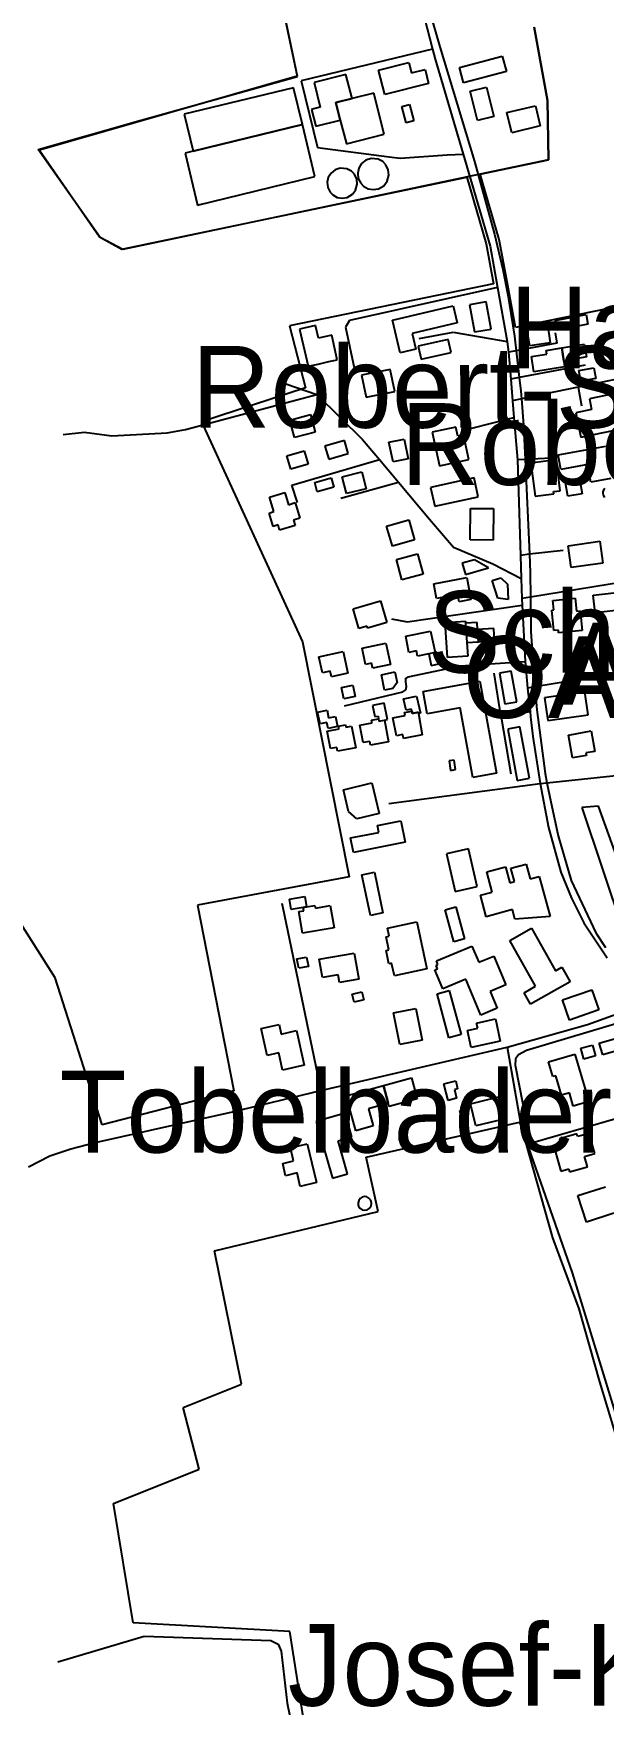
# Model space of a CAD drawing. Extents: x -3657 to 4700, y -7332 to 8131.
# Drawn here: x -3136 to -2833, y -2132 to -1244 of the extents above; entities that cross this region are included whole.
import ezdxf

# ---------------------------------------------------------------- set-up
doc = ezdxf.new("R2010")
doc.units = 0
for name, color, linetype in [('OSM_BUILDING_APARTMENTS', 9, 'CONTINUOUS'), ('OSM_BUILDING_DETACHED', 9, 'CONTINUOUS'), ('OSM_BUILDING_GARAGES', 9, 'CONTINUOUS'), ('OSM_BUILDING_HOUSE', 9, 'CONTINUOUS'), ('OSM_BUILDING_RETAIL', 9, 'CONTINUOUS'), ('OSM_BUILDING_SHED', 9, 'CONTINUOUS'), ('OSM_BUILDING_YES', 9, 'CONTINUOUS'), ('OSM_HIGHWAY_FOOTWAY', 8, 'CONTINUOUS'), ('OSM_HIGHWAY_PATH', 8, 'CONTINUOUS'), ('OSM_HIGHWAY_RESIDENTIAL', 8, 'CONTINUOUS'), ('OSM_HIGHWAY_SECONDARY', 8, 'CONTINUOUS'), ('OSM_HIGHWAY_SERVICE', 8, 'CONTINUOUS'), ('OSM_LABELS', 8, 'CONTINUOUS'), ('OSM_LANDUSE_FARMLAND', 3, 'CONTINUOUS'), ('OSM_LANDUSE_FARMYARD', 3, 'CONTINUOUS'), ('OSM_LANDUSE_RESIDENTIAL', 3, 'CONTINUOUS'), ('OSM_LEISURE_PITCH', 3, 'CONTINUOUS'), ('OSM_LEISURE_SWIMMING_POOL', 3, 'CONTINUOUS')]:
    doc.layers.add(name, color=color, linetype=linetype)

msp = doc.modelspace()

# ---------------------------------------------------------------- linework, layer by layer
at = {"layer": 'OSM_BUILDING_APARTMENTS'}
for p, q in [((-2928.790345, -1593.56296), (-2898.710371, -1588.058811)), ((-2898.710371, -1588.058811), (-2889.775876, -1636.96234)), ((-2926.621189, -1605.3941), (-2928.790345, -1593.56296)), ((-2909.101083, -1602.191686), (-2926.621189, -1605.3941)), ((-2902.328159, -1639.252955), (-2909.101083, -1602.191686)), ((-2889.775876, -1636.96234), (-2902.328159, -1639.252955))]:
    msp.add_line(p, q, dxfattribs=at)
at = {"layer": 'OSM_BUILDING_DETACHED'}
for p, q in [((-2863.442626, -1412.404185), (-2855.145225, -1411.114324)), ((-2855.145225, -1411.114324), (-2854.075816, -1418.052887)), ((-2871.247037, -1415.706674), (-2863.124079, -1414.450172)), ((-2870.003185, -1423.712709), (-2871.247037, -1415.706674)), ((-2863.124079, -1414.450172), (-2863.442626, -1412.404185)), ((-2854.075816, -1418.052887), (-2853.590411, -1421.166345)), ((-2853.590411, -1421.166345), (-2870.003185, -1423.712709)), ((-2860.924585, -1470.937195), (-2871.573168, -1472.282653)), ((-2871.573168, -1472.282653), (-2869.350921, -1489.89593)), ((-2860.15097, -1477.052916), (-2860.924585, -1470.937195)), ((-2857.238537, -1476.685972), (-2860.15097, -1477.052916)), ((-2855.941594, -1486.971503), (-2857.238537, -1476.685972)), ((-2869.350921, -1489.89593), (-2859.324263, -1488.628307)), ((-2859.475953, -1487.416283), (-2855.941594, -1486.971503)), ((-2859.324263, -1488.628307), (-2859.475953, -1487.416283)), ((-2851.572944, -1616.702624), (-2839.528819, -1614.556562)), ((-2839.528819, -1614.556562), (-2837.587197, -1625.386948)), ((-2849.411372, -1628.811751), (-2851.572944, -1616.702624)), ((-2842.062029, -1627.499651), (-2849.411372, -1628.811751)), ((-2837.587197, -1625.386948), (-2842.289563, -1626.232029)), ((-2842.289563, -1626.232029), (-2842.062029, -1627.499651))]:
    msp.add_line(p, q, dxfattribs=at)
at = {"layer": 'OSM_BUILDING_GARAGES'}
for p, q in [((-2882.032141, -1582.788171), (-2888.243815, -1583.91124)), ((-2888.243815, -1583.91124), (-2885.316212, -1600.13458)), ((-2879.104539, -1599.022631), (-2882.032141, -1582.788171)), ((-2885.316212, -1600.13458), (-2879.104539, -1599.022631)), ((-2877.39045, -1612.354902), (-2883.852411, -1613.555807)), ((-2883.852411, -1613.555807), (-2878.778407, -1640.809684)), ((-2872.308861, -1639.608779), (-2877.39045, -1612.354902)), ((-2878.778407, -1640.809684), (-2872.308861, -1639.608779))]:
    msp.add_line(p, q, dxfattribs=at)
at = {"layer": 'OSM_BUILDING_HOUSE'}
for p, q in [((-2966.060388, -1549.585366), (-2951.445131, -1545.348839)), ((-2963.026604, -1560.048809), (-2966.060388, -1549.585366)), ((-2951.445131, -1545.348839), (-2948.092799, -1556.901992)), ((-2958.688292, -1558.792306), (-2963.026604, -1560.048809)), ((-2958.369744, -1559.882016), (-2958.688292, -1558.792306)), ((-2948.092799, -1556.901992), (-2958.369744, -1559.882016)), ((-2938.119233, -1564.163021), (-2924.85401, -1561.449865)), ((-2924.85401, -1561.449865), (-2922.517995, -1572.914062)), ((-2936.359637, -1572.813986), (-2938.119233, -1564.163021)), ((-2932.438471, -1572.013383), (-2936.359637, -1572.813986)), ((-2931.862052, -1574.826615), (-2932.438471, -1572.013383)), ((-2925.764145, -1573.581231), (-2931.862052, -1574.826615)), ((-2922.517995, -1572.914062), (-2925.764145, -1573.581231))]:
    msp.add_line(p, q, dxfattribs=at)
at = {"layer": 'OSM_BUILDING_RETAIL'}
for p, q in [((-2842.89632, -1593.796469), (-2864.345177, -1596.887688)), ((-2864.345177, -1596.887688), (-2862.600751, -1608.985696)), ((-2841.159478, -1605.894477), (-2842.89632, -1593.796469)), ((-2862.600751, -1608.985696), (-2841.159478, -1605.894477))]:
    msp.add_line(p, q, dxfattribs=at)
at = {"layer": 'OSM_BUILDING_SHED'}
for p, q in [((-2904.686927, -1677.203783), (-2916.344244, -1679.827984)), ((-2900.189341, -1697.185512), (-2904.686927, -1677.203783)), ((-2916.344244, -1679.827984), (-2911.846658, -1699.809712)), ((-2911.846658, -1699.809712), (-2900.189341, -1697.185512))]:
    msp.add_line(p, q, dxfattribs=at)
at = {"layer": 'OSM_BUILDING_YES'}
for p, q in [((-2952.522125, -1263.569776), (-2936.450651, -1259.422205)), ((-2936.450651, -1259.422205), (-2935.017188, -1264.981951)), ((-2909.548567, -1262.202078), (-2886.780014, -1256.064118)), ((-2886.780014, -1256.064118), (-2884.588104, -1264.214706)), ((-2969.860203, -1265.871511), (-2986.750799, -1270.019082)), ((-2966.636807, -1278.581091), (-2969.860203, -1265.871511)), ((-2949.184962, -1276.523985), (-2952.522125, -1263.569776)), ((-2935.017188, -1264.981951), (-2927.849872, -1263.136116)), ((-2927.849872, -1263.136116), (-2925.938588, -1270.541698)), ((-2907.356657, -1270.352666), (-2909.548567, -1262.202078)), ((-2884.588104, -1264.214706), (-2907.356657, -1270.352666)), ((-2986.750799, -1270.019082), (-2983.504649, -1283.229039)), ((-2954.97949, -1275.712262), (-2966.636807, -1278.581091)), ((-2949.480756, -1297.506467), (-2954.97949, -1275.712262)), ((-2925.938588, -1270.541698), (-2949.184962, -1276.523985)), ((-2903.776791, -1274.733746), (-2895.221519, -1272.565445)), ((-2899.84804, -1290.278797), (-2903.776791, -1274.733746)), ((-2895.221519, -1272.565445), (-2891.285184, -1288.110496)), ((-2983.504649, -1283.229039), (-2988.123586, -1284.363227)), ((-2988.123586, -1284.363227), (-2985.908924, -1293.358897)), ((-2966.636807, -1278.581091), (-2975.252755, -1280.704914)), ((-2975.252755, -1280.704914), (-2966.636807, -1278.581091)), ((-2975.252755, -1280.704914), (-2972.924326, -1290.156483)), ((-2972.924326, -1290.156483), (-2975.252755, -1280.704914)), ((-2884.261972, -1286.075629), (-2869.130972, -1282.417316)), ((-2881.660502, -1296.839298), (-2884.261972, -1286.075629)), ((-2869.130972, -1282.417316), (-2866.537086, -1293.180985)), ((-2993.061071, -1292.424859), (-3051.120122, -1306.557734)), ((-2986.348822, -1320.001201), (-2993.061071, -1292.424859)), ((-2985.908924, -1293.358897), (-2972.924326, -1290.156483)), ((-2972.924326, -1290.156483), (-2969.594747, -1302.588076)), ((-2891.285184, -1288.110496), (-2899.84804, -1290.278797)), ((-2866.537086, -1293.180985), (-2881.660502, -1296.839298)), ((-2969.594747, -1302.588076), (-2949.480756, -1297.506467)), ((-3051.120122, -1306.557734), (-3055.443265, -1307.614086)), ((-3055.443265, -1307.614086), (-3048.738602, -1335.179309)), ((-2961.540049, -1313.118235), (-2963.064526, -1315.564524)), ((-2959.272295, -1311.327997), (-2961.540049, -1313.118235)), ((-2956.52672, -1310.427318), (-2959.272295, -1311.327997)), ((-2952.817919, -1310.738664), (-2956.52672, -1310.427318)), ((-2950.26954, -1312.095242), (-2952.817919, -1310.738664)), ((-2948.608543, -1313.818763), (-2950.26954, -1312.095242)), ((-3048.738602, -1335.179309), (-2986.348822, -1320.001201)), ((-2979.280104, -1320.557176), (-2979.841354, -1323.114659)), ((-2977.808719, -1318.188724), (-2979.280104, -1320.557176)), ((-2975.61681, -1316.465202), (-2977.808719, -1318.188724)), ((-2972.969833, -1315.597882), (-2975.61681, -1316.465202)), ((-2969.374798, -1315.898108), (-2972.969833, -1315.597882)), ((-2966.917432, -1317.199089), (-2969.374798, -1315.898108)), ((-2965.317111, -1318.855893), (-2966.917432, -1317.199089)), ((-2964.111182, -1321.368899), (-2965.317111, -1318.855893)), ((-2963.830557, -1324.137652), (-2964.111182, -1321.368899)), ((-2963.064526, -1315.564524), (-2963.648529, -1318.222082)), ((-2963.648529, -1318.222082), (-2963.299644, -1321.079792)), ((-2963.299644, -1321.079792), (-2961.987532, -1323.648395)), ((-2949.700705, -1324.971614), (-2947.994201, -1322.491967)), ((-2947.357106, -1316.409605), (-2948.608543, -1313.818763)), ((-2947.994201, -1322.491967), (-2947.076481, -1319.289554)), ((-2947.076481, -1319.289554), (-2947.357106, -1316.409605)), ((-2979.841354, -1323.114659), (-2979.507638, -1325.883413)), ((-2979.507638, -1325.883413), (-2978.241033, -1328.36306)), ((-2978.241033, -1328.36306), (-2976.913752, -1329.741877)), ((-2976.913752, -1329.741877), (-2974.486725, -1331.109574)), ((-2974.486725, -1331.109574), (-2971.94593, -1331.565473)), ((-2971.94593, -1331.565473), (-2969.200355, -1331.120694)), ((-2969.200355, -1331.120694), (-2966.416858, -1329.463889)), ((-2966.416858, -1329.463889), (-2964.717939, -1327.25111)), ((-2964.717939, -1327.25111), (-2963.830557, -1324.137652)), ((-2961.987532, -1323.648395), (-2960.60716, -1325.082809)), ((-2960.60716, -1325.082809), (-2958.104288, -1326.494985)), ((-2958.104288, -1326.494985), (-2955.47248, -1326.962004)), ((-2955.47248, -1326.962004), (-2952.628307, -1326.494985)), ((-2952.628307, -1326.494985), (-2949.700705, -1324.971614)), ((-2945.187951, -1396.403235), (-2912.809885, -1388.697427)), ((-2912.809885, -1388.697427), (-2910.663482, -1397.726455)), ((-2895.34287, -1386.584723), (-2904.193937, -1388.174811)), ((-2904.193937, -1388.174811), (-2901.61522, -1402.607912)), ((-2892.756569, -1401.028944), (-2895.34287, -1386.584723)), ((-2857.739111, -1396.30316), (-2842.175796, -1393.345375)), ((-2842.175796, -1393.345375), (-2841.197401, -1398.504819)), ((-2986.045444, -1399.160869), (-2994.509703, -1401.073422)), ((-2994.509703, -1401.073422), (-2990.042455, -1420.855)), ((-2984.528552, -1405.865923), (-2986.045444, -1399.160869)), ((-2941.069588, -1413.705166), (-2945.187951, -1396.403235)), ((-2910.663482, -1397.726455), (-2934.668303, -1403.430755)), ((-2901.61522, -1402.607912), (-2892.756569, -1401.028944)), ((-2873.651311, -1400.328416), (-2862.75244, -1398.627134)), ((-2872.142003, -1410.024614), (-2873.651311, -1400.328416)), ((-2862.75244, -1398.627134), (-2861.243132, -1408.334451)), ((-2858.398959, -1396.425474), (-2857.739111, -1396.30316)), ((-2857.420564, -1401.584919), (-2858.398959, -1396.425474)), ((-2841.197401, -1398.504819), (-2857.420564, -1401.584919)), ((-2977.43708, -1404.264717), (-2984.528552, -1405.865923)), ((-2974.47914, -1417.352359), (-2977.43708, -1404.264717)), ((-2934.668303, -1403.430755), (-2932.703927, -1411.714777)), ((-2915.532707, -1406.555332), (-2931.422153, -1410.124689)), ((-2931.422153, -1410.124689), (-2929.859754, -1417.096611)), ((-2913.970308, -1413.527254), (-2915.532707, -1406.555332)), ((-2861.243132, -1408.334451), (-2872.142003, -1410.024614)), ((-2855.145225, -1411.114324), (-2843.214867, -1409.146174)), ((-2854.075816, -1418.052887), (-2855.145225, -1411.114324)), ((-2843.214867, -1409.146174), (-2842.008938, -1415.895706)), ((-2990.042455, -1420.855), (-2984.69541, -1419.642975)), ((-2984.69541, -1419.642975), (-2978.976726, -1418.364233)), ((-2978.976726, -1418.364233), (-2974.47914, -1417.352359)), ((-2932.703927, -1411.714777), (-2941.069588, -1413.705166)), ((-2929.859754, -1417.096611), (-2913.970308, -1413.527254)), ((-2842.008938, -1415.895706), (-2854.075816, -1418.052887)), ((-2946.302866, -1422.456207), (-2961.540049, -1425.502948)), ((-2961.540049, -1425.502948), (-2959.196451, -1437.222893)), ((-2943.959268, -1434.176152), (-2946.302866, -1422.456207)), ((-2845.975611, -1423.023301), (-2838.125694, -1421.600006)), ((-2844.951709, -1428.694242), (-2845.975611, -1423.023301)), ((-2837.101792, -1427.282066), (-2844.951709, -1428.694242)), ((-2838.125694, -1421.600006), (-2837.101792, -1427.282066)), ((-2959.196451, -1437.222893), (-2943.959268, -1434.176152)), ((-2827.689475, -1435.499371), (-2840.454124, -1438.15693)), ((-2999.788488, -1449.387618), (-2988.813772, -1446.474311)), ((-2988.813772, -1446.474311), (-2986.333653, -1455.848043)), ((-2839.270948, -1443.827871), (-2847.613855, -1445.562512)), ((-2847.613855, -1445.562512), (-2844.928956, -1458.494482)), ((-2840.454124, -1438.15693), (-2839.270948, -1443.827871)), ((-2997.300785, -1458.750231), (-2999.788488, -1449.387618)), ((-2911.482604, -1453.112648), (-2924.034888, -1455.814685)), ((-2924.034888, -1455.814685), (-2920.181981, -1473.717068)), ((-2910.451117, -1457.89403), (-2911.482604, -1453.112648)), ((-2844.928956, -1458.494482), (-2826.877938, -1454.736094)), ((-2986.333653, -1455.848043), (-2997.300785, -1458.750231)), ((-2970.717247, -1460.318079), (-2981.047284, -1463.342581)), ((-2981.047284, -1463.342581), (-2979.052571, -1470.136591)), ((-2968.730119, -1467.112089), (-2970.717247, -1460.318079)), ((-2947.000637, -1461.129802), (-2938.983861, -1459.484117)), ((-2944.831481, -1471.671081), (-2947.000637, -1461.129802)), ((-2938.983861, -1459.484117), (-2936.814705, -1470.025396)), ((-2907.371826, -1457.23798), (-2910.451117, -1457.89403)), ((-2904.550407, -1470.358981), (-2907.371826, -1457.23798)), ((-2857.117185, -1467.923812), (-2831.747162, -1463.275864)), ((-3001.275042, -1468.468667), (-2992.059922, -1465.76663)), ((-2999.204484, -1475.540665), (-3001.275042, -1468.468667)), ((-2989.989364, -1472.838628), (-2999.204484, -1475.540665)), ((-2992.059922, -1465.76663), (-2989.989364, -1472.838628)), ((-2979.052571, -1470.136591), (-2968.730119, -1467.112089)), ((-2936.814705, -1470.025396), (-2944.831481, -1471.671081)), ((-2920.181981, -1473.717068), (-2904.550407, -1470.358981)), ((-2855.698891, -1475.674098), (-2857.117185, -1467.923812)), ((-2841.341505, -1473.049898), (-2855.698891, -1475.674098)), ((-2839.642586, -1482.345794), (-2841.341505, -1473.049898)), ((-2986.470174, -1482.579303), (-2977.679783, -1480.133015)), ((-2977.679783, -1480.133015), (-2976.31458, -1485.014472)), ((-2971.816994, -1479.521443), (-2961.433867, -1476.897243)), ((-2969.556825, -1488.472634), (-2971.816994, -1479.521443)), ((-2961.433867, -1476.897243), (-2959.173697, -1485.848434)), ((-2901.675896, -1480.155254), (-2924.861594, -1485.203504)), ((-2899.499155, -1490.129439), (-2901.675896, -1480.155254)), ((-2853.067083, -1482.823932), (-2845.520544, -1481.500713)), ((-2845.520544, -1481.500713), (-2844.299445, -1488.505993)), ((-2828.994002, -1480.399883), (-2839.642586, -1482.345794)), ((-3010.558423, -1490.385187), (-3002.435465, -1487.91666)), ((-3008.237578, -1498.046518), (-3010.558423, -1490.385187)), ((-3002.435465, -1487.91666), (-3000.478674, -1494.377085)), ((-2985.112555, -1487.460761), (-2986.470174, -1482.579303)), ((-2976.31458, -1485.014472), (-2985.112555, -1487.460761)), ((-2959.173697, -1485.848434), (-2969.556825, -1488.472634)), ((-2924.861594, -1485.203504), (-2922.684854, -1495.177689)), ((-2922.684854, -1495.177689), (-2899.499155, -1490.129439)), ((-2851.845984, -1489.818093), (-2853.067083, -1482.823932)), ((-2844.299445, -1488.505993), (-2851.845984, -1489.818093)), ((-3010.702528, -1498.791524), (-3008.237578, -1498.046518)), ((-3008.556125, -1505.863521), (-3010.702528, -1498.791524)), ((-3000.478674, -1494.377085), (-2996.822963, -1493.265136)), ((-2996.822963, -1493.265136), (-2994.320091, -1501.49356)), ((-2903.784376, -1513.080072), (-2903.678193, -1496.289638)), ((-2903.678193, -1496.289638), (-2891.452042, -1496.367474)), ((-2891.452042, -1496.367474), (-2891.55064, -1513.157908)), ((-3005.977408, -1505.085157), (-3008.556125, -1505.863521)), ((-3005.135533, -1507.86503), (-3005.977408, -1505.085157)), ((-2996.883639, -1505.363144), (-3005.135533, -1507.86503)), ((-2994.320091, -1501.49356), (-2997.740683, -1502.527673)), ((-2997.740683, -1502.527673), (-2996.883639, -1505.363144)), ((-2948.274826, -1505.718968), (-2936.526496, -1502.338642)), ((-2945.210704, -1516.371442), (-2948.274826, -1505.718968)), ((-2936.526496, -1502.338642), (-2933.462373, -1512.979996)), ((-2933.462373, -1512.979996), (-2945.210704, -1516.371442)), ((-2891.55064, -1513.157908), (-2903.784376, -1513.080072)), ((-2851.800478, -1516.204649), (-2834.909882, -1513.813958)), ((-2850.162234, -1527.746683), (-2851.800478, -1516.204649)), ((-2834.909882, -1513.813958), (-2833.279223, -1525.367111)), ((-2943.026379, -1523.510156), (-2931.786207, -1520.485654)), ((-2940.144284, -1534.229347), (-2943.026379, -1523.510156)), ((-2931.786207, -1520.485654), (-2928.904112, -1531.215964)), ((-2901.577298, -1523.599112), (-2908.062012, -1525.489426)), ((-2908.062012, -1525.489426), (-2906.347924, -1531.393876)), ((-2894.030759, -1527.8134), (-2901.577298, -1523.599112)), ((-2833.279223, -1525.367111), (-2850.162234, -1527.746683)), ((-2928.904112, -1531.215964), (-2940.144284, -1534.229347)), ((-2923.215766, -1536.386528), (-2905.650153, -1533.07292)), ((-2906.347924, -1531.393876), (-2894.030759, -1527.8134)), ((-2905.650153, -1533.07292), (-2903.435491, -1544.792865)), ((-2892.066383, -1534.640768), (-2887.568798, -1533.184114)), ((-2889.047767, -1543.936664), (-2892.066383, -1534.640768)), ((-2887.568798, -1533.184114), (-2884.057192, -1536.631157)), ((-2921.74438, -1544.159054), (-2923.215766, -1536.386528)), ((-2916.791727, -1543.225016), (-2921.74438, -1544.159054)), ((-2916.533855, -1544.592714), (-2916.791727, -1543.225016)), ((-2910.185661, -1543.402928), (-2916.533855, -1544.592714)), ((-2909.700256, -1545.971531), (-2910.185661, -1543.402928)), ((-2883.617293, -1544.737267), (-2889.047767, -1543.936664)), ((-2884.057192, -1536.631157), (-2883.617293, -1544.737267)), ((-2859.870345, -1545.271003), (-2848.046169, -1544.081217)), ((-2848.046169, -1544.081217), (-2847.348399, -1550.941944)), ((-2838.482164, -1542.49113), (-2821.022733, -1540.434024)), ((-2837.374832, -1551.875982), (-2838.482164, -1542.49113)), ((-2903.435491, -1544.792865), (-2909.700256, -1545.971531)), ((-2860.499855, -1550.397089), (-2859.36977, -1550.274775)), ((-2859.407692, -1561.249714), (-2860.499855, -1550.397089)), ((-2859.36977, -1550.274775), (-2859.870345, -1545.271003)), ((-2847.348399, -1550.941944), (-2845.414361, -1550.741793)), ((-2845.414361, -1550.741793), (-2844.352537, -1561.205236)), ((-2821.674997, -1550.019026), (-2837.374832, -1551.875982)), ((-2917.125443, -1556.990948), (-2906.310002, -1556.30154)), ((-2915.942267, -1575.571621), (-2917.125443, -1556.990948)), ((-2906.310002, -1556.30154), (-2906.249326, -1557.313414)), ((-2900.090743, -1556.924231), (-2906.249326, -1557.313414)), ((-2906.249326, -1557.313414), (-2905.589478, -1567.610064)), ((-2906.249326, -1557.313414), (-2905.589478, -1567.610064)), ((-2899.855625, -1560.582544), (-2900.090743, -1556.924231)), ((-2891.33069, -1560.037689), (-2899.855625, -1560.582544)), ((-2899.430895, -1567.220882), (-2899.855625, -1560.582544)), ((-2899.855625, -1560.582544), (-2899.430895, -1567.220882)), ((-2890.905961, -1566.676026), (-2891.33069, -1560.037689)), ((-2856.950327, -1561.005085), (-2859.407692, -1561.249714)), ((-2856.806222, -1562.461739), (-2856.950327, -1561.005085)), ((-2844.352537, -1561.205236), (-2856.806222, -1562.461739)), ((-2961.267009, -1570.53449), (-2948.63888, -1567.832454)), ((-2959.401231, -1579.252173), (-2961.267009, -1570.53449)), ((-2948.63888, -1567.832454), (-2946.196684, -1579.241053)), ((-2905.589478, -1567.610064), (-2899.430895, -1567.220882)), ((-2905.589478, -1567.610064), (-2905.126826, -1574.882212)), ((-2899.430895, -1567.220882), (-2890.905961, -1566.676026)), ((-2984.225173, -1575.115721), (-2971.346758, -1572.280251)), ((-2982.336642, -1583.733328), (-2984.225173, -1575.115721)), ((-2971.346758, -1572.280251), (-2968.805963, -1583.833404)), ((-2956.208173, -1578.562764), (-2959.401231, -1579.252173)), ((-2955.624169, -1581.264801), (-2956.208173, -1578.562764)), ((-2946.196684, -1579.241053), (-2955.624169, -1581.264801)), ((-2922.517995, -1572.914062), (-2925.764145, -1573.581231)), ((-2925.764145, -1573.581231), (-2924.49754, -1579.785908)), ((-2924.49754, -1579.785908), (-2920.326086, -1578.929707)), ((-2921.592691, -1572.72503), (-2922.517995, -1572.914062)), ((-2920.326086, -1578.929707), (-2921.592691, -1572.72503)), ((-2905.126826, -1574.882212), (-2915.942267, -1575.571621)), ((-2978.248618, -1582.832649), (-2982.336642, -1583.733328)), ((-2977.603938, -1585.768195), (-2978.248618, -1582.832649)), ((-2968.805963, -1583.833404), (-2977.603938, -1585.768195)), ((-2951.050739, -1584.689604), (-2943.822747, -1583.143995)), ((-2949.298729, -1592.884671), (-2951.050739, -1584.689604)), ((-2942.631987, -1588.714861), (-2944.907325, -1591.950633)), ((-2943.822747, -1583.143995), (-2942.631987, -1588.714861)), ((-2972.241724, -1591.516973), (-2966.25, -1590.227112)), ((-2970.937197, -1597.565977), (-2972.241724, -1591.516973)), ((-2964.945472, -1596.276116), (-2970.937197, -1597.565977)), ((-2966.25, -1590.227112), (-2964.945472, -1596.276116)), ((-2944.907325, -1591.950633), (-2949.298729, -1592.884671)), ((-2939.20381, -1597.49926), (-2932.324704, -1595.998129)), ((-2937.87653, -1603.581623), (-2939.20381, -1597.49926)), ((-2932.324704, -1595.998129), (-2930.329991, -1605.127232)), ((-2984.922944, -1604.50454), (-2979.939952, -1603.492667)), ((-2983.656339, -1610.753695), (-2984.922944, -1604.50454)), ((-2979.939952, -1603.492667), (-2979.113246, -1607.595759)), ((-2949.480756, -1599.767637), (-2955.737936, -1601.035259)), ((-2955.737936, -1601.035259), (-2954.569929, -1606.92859)), ((-2954.569929, -1606.92859), (-2952.810334, -1606.683961)), ((-2952.810334, -1606.683961), (-2952.613138, -1608.073898)), ((-2947.751498, -1608.407482), (-2949.480756, -1599.767637)), ((-2944.907325, -1607.540162), (-2938.475702, -1606.317018)), ((-2938.771496, -1604.782528), (-2934.789654, -1604.015283)), ((-2938.475702, -1606.317018), (-2938.771496, -1604.782528)), ((-2935.024772, -1602.958931), (-2937.87653, -1603.581623)), ((-2934.789654, -1604.015283), (-2935.024772, -1602.958931)), ((-2934.516613, -1605.282905), (-2934.789654, -1604.015283)), ((-2934.789654, -1604.015283), (-2934.516613, -1605.282905)), ((-2931.46766, -1604.615735), (-2934.516613, -1605.282905)), ((-2934.516613, -1605.282905), (-2931.46766, -1604.615735)), ((-2931.308386, -1605.338502), (-2931.46766, -1604.615735)), ((-2931.46766, -1604.615735), (-2931.308386, -1605.338502)), ((-2930.329991, -1605.127232), (-2931.308386, -1605.338502)), ((-2931.308386, -1605.338502), (-2929.298504, -1616.56919)), ((-2980.046135, -1610.019809), (-2983.656339, -1610.753695)), ((-2979.401456, -1613.222223), (-2980.046135, -1610.019809)), ((-2979.909615, -1614.689996), (-2973.477991, -1613.466852)), ((-2978.15002, -1623.908055), (-2979.909615, -1614.689996)), ((-2974.350204, -1612.199229), (-2979.401456, -1613.222223)), ((-2979.113246, -1607.595759), (-2975.427198, -1606.850753)), ((-2975.427198, -1606.850753), (-2974.350204, -1612.199229)), ((-2973.773785, -1611.932362), (-2970.102906, -1611.231833)), ((-2973.477991, -1613.466852), (-2973.773785, -1611.932362)), ((-2970.102906, -1611.231833), (-2969.860203, -1612.532814)), ((-2969.860203, -1612.532814), (-2966.864341, -1611.954601)), ((-2966.864341, -1611.954601), (-2964.672432, -1623.463275)), ((-2962.412262, -1611.53206), (-2955.988224, -1610.308916)), ((-2960.652667, -1620.750119), (-2962.412262, -1611.53206)), ((-2956.276433, -1608.774426), (-2952.613138, -1608.073898)), ((-2955.988224, -1610.308916), (-2956.276433, -1608.774426)), ((-2952.613138, -1608.073898), (-2952.362851, -1609.374878)), ((-2952.613138, -1608.073898), (-2952.362851, -1609.374878)), ((-2952.362851, -1609.374878), (-2949.374573, -1608.807784)), ((-2952.362851, -1609.374878), (-2949.374573, -1608.807784)), ((-2949.374573, -1608.807784), (-2947.751498, -1608.407482)), ((-2949.374573, -1608.807784), (-2947.175079, -1620.30534)), ((-2943.087055, -1617.069567), (-2944.907325, -1607.540162)), ((-2974.691505, -1623.252005), (-2978.15002, -1623.908055)), ((-2974.304698, -1625.297992), (-2974.691505, -1623.252005)), ((-2964.672432, -1623.463275), (-2974.304698, -1625.297992)), ((-2957.201737, -1620.094069), (-2960.652667, -1620.750119)), ((-2956.807345, -1622.151175), (-2957.201737, -1620.094069)), ((-2947.175079, -1620.30534), (-2956.807345, -1622.151175)), ((-2939.62854, -1616.413517), (-2943.087055, -1617.069567)), ((-2939.234148, -1618.470623), (-2939.62854, -1616.413517)), ((-2929.298504, -1616.56919), (-2939.234148, -1618.470623)), ((-2971.24816, -1645.735619), (-2956.177835, -1642.110665)), ((-2956.177835, -1642.110665), (-2952.2415, -1658.467438)), ((-2968.472247, -1657.288772), (-2971.24816, -1645.735619)), ((-2964.035337, -1661.302909), (-2968.472247, -1657.288772)), ((-2952.2415, -1658.467438), (-2964.035337, -1661.302909)), ((-2967.410422, -1671.388289), (-2952.431111, -1668.463862)), ((-2953.166804, -1664.705474), (-2940.713118, -1662.270305)), ((-2952.431111, -1668.463862), (-2953.166804, -1664.705474)), ((-2940.713118, -1662.270305), (-2938.483287, -1673.678904)), ((-2965.916283, -1679.049619), (-2967.410422, -1671.388289)), ((-2938.483287, -1673.678904), (-2965.916283, -1679.049619)), ((-2882.123154, -1687.411478), (-2874.113963, -1685.232057)), ((-2874.113963, -1685.232057), (-2871.96756, -1693.149136)), ((-2961.441451, -1690.969715), (-2954.736787, -1689.55754)), ((-2956.905943, -1712.497053), (-2961.441451, -1690.969715)), ((-2954.736787, -1689.55754), (-2950.201279, -1711.084878)), ((-2895.009154, -1689.435225), (-2884.974912, -1686.71095)), ((-2892.104305, -1700.143297), (-2895.009154, -1689.435225)), ((-2884.974912, -1686.71095), (-2882.684404, -1695.150645)), ((-2882.684404, -1695.150645), (-2880.204286, -1694.483475)), ((-2880.204286, -1694.483475), (-2882.123154, -1687.411478)), ((-2871.96756, -1693.149136), (-2867.12109, -1691.825916)), ((-2867.12109, -1691.825916), (-2861.334146, -1713.130864)), ((-2999.940177, -1703.890566), (-2991.711037, -1702.556227)), ((-2999.052795, -1709.361356), (-2999.940177, -1703.890566)), ((-2991.711037, -1702.556227), (-2990.823655, -1708.027017)), ((-2898.376655, -1701.844579), (-2892.104305, -1700.143297)), ((-2895.27461, -1713.253179), (-2898.376655, -1701.844579)), ((-2992.590834, -1708.316124), (-2999.052795, -1709.361356)), ((-2994.972355, -1710.528903), (-2992.279871, -1710.050765)), ((-2992.939719, -1722.004219), (-2994.972355, -1710.528903)), ((-2990.823655, -1708.027017), (-2992.590834, -1708.316124)), ((-2992.590834, -1708.316124), (-2990.823655, -1708.027017)), ((-2992.279871, -1710.050765), (-2992.590834, -1708.316124)), ((-2990.823655, -1708.027017), (-2986.341238, -1707.215294)), ((-2986.341238, -1707.215294), (-2986.075782, -1708.694187)), ((-2986.075782, -1708.694187), (-2978.278955, -1707.31537)), ((-2978.278955, -1707.31537), (-2976.200813, -1719.035315)), ((-2950.201279, -1711.084878), (-2956.905943, -1712.497053)), ((-2917.140612, -1709.628224), (-2911.459851, -1708.049256)), ((-2912.461, -1726.474255), (-2917.140612, -1709.628224)), ((-2911.459851, -1708.049256), (-2906.787823, -1724.895288)), ((-2881.357124, -1709.461432), (-2895.27461, -1713.253179)), ((-2880.00709, -1714.454084), (-2881.357124, -1709.461432)), ((-2861.334146, -1713.130864), (-2880.00709, -1714.454084)), ((-2976.200813, -1719.035315), (-2992.939719, -1722.004219)), ((-2947.80459, -1719.268824), (-2932.210937, -1715.910737)), ((-2946.864116, -1723.616546), (-2947.80459, -1719.268824)), ((-2932.210937, -1715.910737), (-2926.841138, -1740.896237)), ((-2882.805756, -1725.818205), (-2871.26979, -1719.291063)), ((-2871.26979, -1719.291063), (-2858.505142, -1741.874753)), ((-2948.585789, -1731.18892), (-2947.09165, -1730.866455)), ((-2948.57062, -1723.983489), (-2946.864116, -1723.616546)), ((-2947.09165, -1730.866455), (-2948.57062, -1723.983489)), ((-2921.74438, -1736.715308), (-2902.874241, -1728.78711)), ((-2906.787823, -1724.895288), (-2912.461, -1726.474255)), ((-2902.874241, -1728.78711), (-2899.248868, -1737.426956)), ((-2869.055127, -1750.147655), (-2882.805756, -1725.818205)), ((-2995.935582, -1735.592239), (-2990.785732, -1734.635963)), ((-2995.010277, -1740.573772), (-2995.935582, -1735.592239)), ((-2989.860428, -1739.606376), (-2995.010277, -1740.573772)), ((-2990.785732, -1734.635963), (-2989.860428, -1739.606376)), ((-2984.035562, -1735.79239), (-2965.446047, -1732.645574)), ((-2982.404902, -1745.43299), (-2984.035562, -1735.79239)), ((-2965.446047, -1732.645574), (-2963.117617, -1746.467103)), ((-2947.061312, -1738.260918), (-2948.585789, -1731.18892)), ((-2945.582343, -1737.938452), (-2947.061312, -1738.260918)), ((-2944.148879, -1744.621267), (-2945.582343, -1737.938452)), ((-2921.96433, -1739.050402), (-2920.948012, -1738.627861)), ((-2921.205884, -1740.851759), (-2921.96433, -1739.050402)), ((-2920.948012, -1738.627861), (-2921.74438, -1736.715308)), ((-2899.248868, -1737.426956), (-2891.33069, -1734.102227)), ((-2891.33069, -1734.102227), (-2884.92182, -1749.38041)), ((-2973.970981, -1744.009695), (-2982.404902, -1745.43299)), ((-2973.265626, -1748.179505), (-2973.970981, -1744.009695)), ((-2963.117617, -1746.467103), (-2973.265626, -1748.179505)), ((-2926.841138, -1740.896237), (-2944.148879, -1744.621267)), ((-2922.59384, -1741.429973), (-2921.205884, -1740.851759)), ((-2918.37688, -1751.493114), (-2922.59384, -1741.429973)), ((-2906.158312, -1746.355908), (-2918.37688, -1751.493114)), ((-2898.149121, -1765.448077), (-2906.158312, -1746.355908)), ((-2850.731069, -1747.779203), (-2871.724858, -1759.654822)), ((-2858.505142, -1741.874753), (-2855.145225, -1739.97332)), ((-2855.145225, -1739.97332), (-2850.731069, -1747.779203)), ((-2966.5913, -1754.373063), (-2961.426282, -1753.149918)), ((-2965.574983, -1758.676306), (-2966.5913, -1754.373063)), ((-2960.409964, -1757.453162), (-2965.574983, -1758.676306)), ((-2961.426282, -1753.149918), (-2960.409964, -1757.453162)), ((-2921.372742, -1754.172912), (-2914.933534, -1752.44939)), ((-2915.107977, -1777.568324), (-2921.372742, -1754.172912)), ((-2914.933534, -1752.44939), (-2908.661185, -1775.833683)), ((-2884.92182, -1749.38041), (-2893.279897, -1752.883051)), ((-2893.279897, -1752.883051), (-2889.525589, -1761.823123)), ((-2875.153034, -1753.594698), (-2869.055127, -1750.147655)), ((-2871.724858, -1759.654822), (-2875.153034, -1753.594698)), ((-2854.697742, -1757.430923), (-2839.104089, -1751.971252)), ((-2850.951018, -1768.127875), (-2854.697742, -1757.430923)), ((-2839.104089, -1751.971252), (-2835.357365, -1762.668204)), ((-2944.603947, -1764.258292), (-2932.72668, -1761.88984)), ((-2941.228862, -1781.115442), (-2944.603947, -1764.258292)), ((-2932.72668, -1761.88984), (-2929.35918, -1778.735871)), ((-2889.525589, -1761.823123), (-2898.149121, -1765.448077)), ((-2835.357365, -1762.668204), (-2850.951018, -1768.127875)), ((-3014.934657, -1772.586792), (-3005.431327, -1770.462968)), ((-3011.72643, -1786.953176), (-3014.934657, -1772.586792)), ((-3005.431327, -1770.462968), (-3004.293658, -1775.566816)), ((-3004.293658, -1775.566816), (-2996.132778, -1773.743219)), ((-2996.132778, -1773.743219), (-2992.037168, -1792.101501)), ((-2905.324022, -1773.698741), (-2899.772196, -1772.486716)), ((-2903.367231, -1782.638813), (-2905.324022, -1773.698741)), ((-2900.378953, -1769.706843), (-2890.412971, -1767.527422)), ((-2899.772196, -1772.486716), (-2900.378953, -1769.706843)), ((-2890.412971, -1767.527422), (-2887.849423, -1779.236248)), ((-2835.167754, -1780.459392), (-2816.760266, -1775.055319)), ((-2929.35918, -1778.735871), (-2941.228862, -1781.115442)), ((-2908.661185, -1775.833683), (-2915.107977, -1777.568324)), ((-2887.849423, -1779.236248), (-2903.367231, -1782.638813)), ((-2844.921371, -1783.116951), (-2838.861387, -1781.415669)), ((-2843.32105, -1788.799012), (-2844.921371, -1783.116951)), ((-2838.861387, -1781.415669), (-2837.261065, -1787.097729)), ((-2833.347483, -1786.664069), (-2835.167754, -1780.459392)), ((-2814.939995, -1781.259996), (-2833.347483, -1786.664069)), ((-3005.575432, -1785.585478), (-3011.72643, -1786.953176)), ((-3003.550381, -1794.670104), (-3005.575432, -1785.585478)), ((-2992.037168, -1792.101501), (-3003.550381, -1794.670104)), ((-2862.100176, -1790.333502), (-2848.099261, -1786.241529)), ((-2859.809669, -1798.161625), (-2862.100176, -1790.333502)), ((-2848.099261, -1786.241529), (-2840.749917, -1811.393821)), ((-2837.261065, -1787.097729), (-2843.32105, -1788.799012)), ((-2949.950992, -1802.943007), (-2935.100617, -1798.873272)), ((-2935.100617, -1798.873272), (-2932.044079, -1810.003884)), ((-2917.754954, -1802.020089), (-2911.54328, -1800.45224)), ((-2911.54328, -1800.45224), (-2910.48904, -1804.62205)), ((-2858.307946, -1797.727964), (-2859.809669, -1798.161625)), ((-2855.296914, -1808.013495), (-2858.307946, -1797.727964)), ((-2969.776774, -1808.391558), (-2949.950992, -1802.943007)), ((-2964.70277, -1826.883274), (-2969.776774, -1808.391558)), ((-2949.950992, -1802.943007), (-2947.372275, -1812.327858)), ((-2947.372275, -1812.327858), (-2949.950992, -1802.943007)), ((-2932.044079, -1810.003884), (-2946.894454, -1814.084738)), ((-2915.55546, -1810.782249), (-2917.754954, -1802.020089)), ((-2911.027537, -1809.636941), (-2915.55546, -1810.782249)), ((-2910.48904, -1804.62205), (-2912.180375, -1805.05571)), ((-2912.180375, -1805.05571), (-2911.027537, -1809.636941)), ((-2903.708531, -1812.639204), (-2888.842987, -1808.969772)), ((-2888.842987, -1808.969772), (-2885.945723, -1820.700836)), ((-2851.049616, -1806.768112), (-2855.296914, -1808.013495)), ((-2848.994227, -1813.806751), (-2851.049616, -1806.768112)), ((-2970.33044, -1817.5429), (-2985.719312, -1821.979578)), ((-2966.697483, -1830.163525), (-2970.33044, -1817.5429)), ((-2947.372275, -1812.327858), (-2957.884339, -1815.218926)), ((-2957.884339, -1815.218926), (-2955.381467, -1824.314671)), ((-2946.894454, -1814.084738), (-2947.372275, -1812.327858)), ((-2900.818852, -1824.370269), (-2903.708531, -1812.639204)), ((-2840.749917, -1811.393821), (-2848.994227, -1813.806751)), ((-2985.719312, -1821.979578), (-2977.073026, -1852.013328)), ((-2955.381467, -1824.314671), (-2964.70277, -1826.883274)), ((-2885.945723, -1820.700836), (-2900.818852, -1824.370269)), ((-2847.105696, -1828.629035), (-2856.267725, -1831.264354)), ((-2846.70372, -1830.030091), (-2847.105696, -1828.629035)), ((-2840.643735, -1828.28433), (-2846.70372, -1830.030091)), ((-2837.572028, -1839.003521), (-2840.643735, -1828.28433)), ((-2999.363758, -1835.901183), (-2990.505107, -1833.77736)), ((-2997.687592, -1842.873105), (-2999.363758, -1835.901183)), ((-2990.505107, -1833.77736), (-2985.567623, -1854.38178)), ((-2974.107502, -1832.298467), (-2966.697483, -1830.163525)), ((-2969.094173, -1849.711593), (-2974.107502, -1832.298467)), ((-2854.902522, -1836.001258), (-2858.747844, -1837.113207)), ((-2858.747844, -1837.113207), (-2855.539617, -1848.288298)), ((-2856.267725, -1831.264354), (-2854.902522, -1836.001258)), ((-3003.520043, -1844.263041), (-2997.687592, -1842.873105)), ((-3001.957644, -1850.801303), (-3003.520043, -1844.263041)), ((-2850.973771, -1848.721958), (-2841.432519, -1845.986563)), ((-2842.987334, -1840.56025), (-2837.572028, -1839.003521)), ((-2841.432519, -1845.986563), (-2842.987334, -1840.56025)), ((-2995.874906, -1849.344649), (-3001.957644, -1850.801303)), ((-2994.168402, -1856.438886), (-2995.874906, -1849.344649)), ((-2985.567623, -1854.38178), (-2994.168402, -1856.438886)), ((-2977.073026, -1852.013328), (-2969.094173, -1849.711593)), ((-2855.539617, -1848.288298), (-2851.436424, -1847.109631)), ((-2851.436424, -1847.109631), (-2850.973771, -1848.721958)), ((-2846.514108, -1861.353701), (-2831.959527, -1856.627917)), ((-2841.948262, -1875.430979), (-2846.514108, -1861.353701)), ((-2827.393681, -1870.716314), (-2841.948262, -1875.430979))]:
    msp.add_line(p, q, dxfattribs=at)
at = {"layer": 'OSM_HIGHWAY_FOOTWAY'}
for p, q in [((-2931.839299, -1210.240689), (-2919.901356, -1251.227139)), ((-2919.901356, -1251.227139), (-2901.61522, -1312.061883)), ((-2901.61522, -1312.061883), (-2890.905961, -1350.679881)), ((-2890.905961, -1350.679881), (-2886.385622, -1369.460704)), ((-2886.385622, -1369.460704), (-2883.73106, -1382.815215)), ((-2883.73106, -1382.815215), (-2880.28013, -1404.787333)), ((-2880.28013, -1404.787333), (-2879.369995, -1412.615456)), ((-2879.369995, -1412.615456), (-2877.724167, -1426.748331)), ((-2877.724167, -1426.748331), (-2876.874707, -1434.087196)), ((-2876.874707, -1434.087196), (-2876.548575, -1438.179169)), ((-2876.548575, -1438.179169), (-2875.426075, -1452.156371)), ((-2875.426075, -1452.156371), (-2874.606953, -1470.270025)), ((-2874.606953, -1470.270025), (-2872.331615, -1520.719163)), ((-2872.331615, -1520.719163), (-2871.891716, -1530.448719)), ((-2871.891716, -1530.448719), (-2871.76278, -1543.503004)), ((-2871.76278, -1543.503004), (-2871.580753, -1561.928003)), ((-2871.580753, -1561.928003), (-2869.36609, -1591.083313)), ((-2869.36609, -1591.083313), (-2868.440786, -1603.336994)), ((-2868.440786, -1603.336994), (-2863.965954, -1637.206968)), ((-2863.965954, -1637.206968), (-2862.987558, -1642.088426)), ((-2862.987558, -1642.088426), (-2860.954923, -1652.229403)), ((-2860.954923, -1652.229403), (-2856.957911, -1670.209623)), ((-2856.957911, -1670.209623), (-2850.048467, -1693.983098)), ((-2850.048467, -1693.983098), (-2837.079038, -1721.759591)), ((-2837.079038, -1721.759591), (-2831.944358, -1729.509877))]:
    msp.add_line(p, q, dxfattribs=at)
at = {"layer": 'OSM_HIGHWAY_PATH'}
for p, q in [((-2884.170959, -1782.472021), (-2876.76094, -1824.759451)), ((-2876.76094, -1824.759451), (-2859.99928, -1883.703882)), ((-2859.99928, -1883.703882), (-2846.081794, -1921.521276)), ((-2846.081794, -1921.521276), (-2835.000896, -1960.22823)), ((-2835.000896, -1960.22823), (-2826.938613, -1987.226358))]:
    msp.add_line(p, q, dxfattribs=at)
at = {"layer": 'OSM_HIGHWAY_RESIDENTIAL'}
for p, q in [((-3001.889384, -1430.239851), (-2985.332505, -1435.877434)), ((-2985.332505, -1435.877434), (-2961.084982, -1459.695387)), ((-2961.084982, -1459.695387), (-2952.059473, -1470.425698)), ((-2952.059473, -1470.425698), (-2941.949386, -1482.445869)), ((-2941.949386, -1482.445869), (-2925.438013, -1502.060655)), ((-2925.438013, -1502.060655), (-2912.635442, -1516.949655)), ((-2912.635442, -1516.949655), (-2891.702329, -1525.767413)), ((-2891.702329, -1525.767413), (-2876.76094, -1533.584416)), ((-2937.375955, -1556.590647), (-2876.260366, -1547.639455)), ((-2945.718863, -1554.967201), (-2937.375955, -1556.590647)), ((-2936.814705, -1585.734837), (-2908.896303, -1579.997179)), ((-2908.896303, -1579.997179), (-2874.660044, -1577.717683)), ((-2938.111648, -1588.51471), (-2937.975128, -1586.513201)), ((-2937.626243, -1590.92764), (-2938.111648, -1588.51471)), ((-2937.975128, -1586.513201), (-2936.814705, -1585.734837)), ((-2818.572952, -1582.843769), (-2869.36609, -1591.083313)), ((-2970.740001, -1601.157573), (-2939.575449, -1593.785349)), ((-2939.575449, -1593.785349), (-2937.997881, -1592.706759)), ((-2937.997881, -1592.706759), (-2937.626243, -1590.92764)), ((-2869.36609, -1591.083313), (-2873.31001, -1591.728243)), ((-2866.69636, -1642.488727), (-2862.987558, -1642.088426)), ((-2862.987558, -1642.088426), (-2798.671326, -1635.227699)), ((-3123.035985, -2109.084879), (-3077.203085, -2095.430142)), ((-3077.203085, -2095.430142), (-3009.82273, -2097.598443)), ((-3009.82273, -2097.598443), (-3005.886395, -2099.611071)), ((-3005.886395, -2099.611071), (-3004.301242, -2103.391698)), ((-3004.301242, -2103.391698), (-3001.070262, -2130.901323)), ((-3001.070262, -2130.901323), (-2993.940868, -2166.783926))]:
    msp.add_line(p, q, dxfattribs=at)
at = {"layer": 'OSM_HIGHWAY_SECONDARY'}
for p, q in [((-2947.432951, -1161.448355), (-2923.792185, -1252.339088)), ((-2923.792185, -1252.339088), (-2922.419397, -1257.620847)), ((-2922.419397, -1257.620847), (-2907.553853, -1308.1923)), ((-2907.553853, -1308.1923), (-2893.196468, -1357.051351)), ((-2893.196468, -1357.051351), (-2889.320808, -1378.97899)), ((-2889.320808, -1378.97899), (-2884.239219, -1407.722879)), ((-2884.239219, -1407.722879), (-2883.723476, -1410.613947)), ((-2883.723476, -1410.613947), (-2883.488357, -1413.371581)), ((-2883.488357, -1413.371581), (-2882.282428, -1427.593412)), ((-2882.282428, -1427.593412), (-2881.296448, -1439.168804)), ((-2881.296448, -1439.168804), (-2880.538002, -1448.064398)), ((-2880.538002, -1448.064398), (-2878.634302, -1470.436817)), ((-2878.634302, -1470.436817), (-2877.124994, -1521.275138)), ((-2877.124994, -1521.275138), (-2876.76094, -1533.584416)), ((-2876.76094, -1533.584416), (-2876.381717, -1544.259129)), ((-2876.381717, -1544.259129), (-2876.260366, -1547.639455)), ((-2876.260366, -1547.639455), (-2874.660044, -1577.717683)), ((-2874.660044, -1577.717683), (-2873.31001, -1591.728243)), ((-2873.31001, -1591.728243), (-2872.005483, -1604.282151)), ((-2872.005483, -1604.282151), (-2871.717273, -1607.039785)), ((-2871.717273, -1607.039785), (-2870.549266, -1617.503227)), ((-2870.549266, -1617.503227), (-2866.69636, -1642.488727)), ((-2866.69636, -1642.488727), (-2862.25945, -1665.895259)), ((-2862.25945, -1665.895259), (-2855.668553, -1689.535301)), ((-2855.668553, -1689.535301), (-2849.881609, -1703.423547)), ((-2849.881609, -1703.423547), (-2843.442401, -1716.500071)), ((-2843.442401, -1716.500071), (-2830.958378, -1734.991787)), ((-2841.478026, -1770.396251), (-2819.225216, -1762.557009)), ((-2884.170959, -1782.472021), (-2841.478026, -1770.396251)), ((-2983.14818, -1805.467131), (-2884.170959, -1782.472021)), ((-3030.255269, -1816.831253), (-2983.14818, -1805.467131)), ((-3103.95348, -1833.410416), (-3030.255269, -1816.831253)), ((-3127.245361, -1840.260024), (-3116.126541, -1836.446038)), ((-3116.126541, -1836.446038), (-3103.95348, -1833.410416)), ((-3138.697898, -1846.097758), (-3127.245361, -1840.260024))]:
    msp.add_line(p, q, dxfattribs=at)
at = {"layer": 'OSM_HIGHWAY_SERVICE'}
for p, q in [((-2923.792185, -1252.339088), (-2993.728503, -1269.162881)), ((-2993.728503, -1269.162881), (-2984.976035, -1304.567345)), ((-2984.976035, -1304.567345), (-2946.939961, -1309.493281)), ((-2946.939961, -1309.493281), (-2941.03925, -1310.260526)), ((-2941.03925, -1310.260526), (-2916.033281, -1308.548124)), ((-2916.033281, -1308.548124), (-2907.553853, -1308.1923)), ((-2889.320808, -1378.97899), (-2967.956504, -1396.536669)), ((-2967.956504, -1396.536669), (-2970.19392, -1399.994831)), ((-2970.19392, -1399.994831), (-2964.899966, -1424.213086)), ((-2930.868487, -1406.099433), (-2912.961574, -1402.641271)), ((-2912.961574, -1402.641271), (-2884.239219, -1407.722879)), ((-2857.792202, -1408.634677), (-2879.369995, -1412.615456)), ((-2858.60374, -1403.141648), (-2857.792202, -1408.634677)), ((-2879.369995, -1412.615456), (-2883.488357, -1413.371581)), ((-2842.737046, -1420.232308), (-2877.724167, -1426.748331)), ((-2877.724167, -1426.748331), (-2882.282428, -1427.593412)), ((-2800.02136, -1422.267175), (-2846.468601, -1431.918895)), ((-3055.253654, -1454.346911), (-2985.332505, -1435.877434)), ((-2846.468601, -1431.918895), (-2876.548575, -1438.179169)), ((-2846.468601, -1431.918895), (-2844.572486, -1441.804124)), ((-2876.548575, -1438.179169), (-2881.296448, -1439.168804)), ((-3120.328332, -1457.037829), (-3108.88338, -1455.803565)), ((-3108.88338, -1455.803565), (-3094.290877, -1457.849552)), ((-3064.992102, -1456.226106), (-3055.253654, -1454.346911)), ((-2903.609933, -1453.913251), (-2880.538002, -1448.064398)), ((-3094.290877, -1457.849552), (-3064.992102, -1456.226106)), ((-2998.605312, -1484.035957), (-2952.059473, -1470.425698)), ((-2874.606953, -1470.270025), (-2878.634302, -1470.436817)), ((-2860.841156, -1469.680692), (-2874.606953, -1470.270025)), ((-2972.529934, -1490.841086), (-2941.949386, -1482.445869)), ((-2995.556358, -1493.187299), (-2998.605312, -1484.035957)), ((-2872.331615, -1520.719163), (-2877.124994, -1521.275138)), ((-2854.379195, -1518.628699), (-2872.331615, -1520.719163)), ((-2813.081802, -1533.884643), (-2871.76278, -1543.503004)), ((-2871.76278, -1543.503004), (-2876.381717, -1544.259129)), ((-2887.31851, -1607.206577), (-2891.118325, -1583.811165)), ((-2887.31851, -1607.206577), (-2876.980889, -1605.17171)), ((-2876.980889, -1605.17171), (-2872.005483, -1604.282151)), ((-2887.31851, -1607.206577), (-2882.168661, -1637.373761)), ((-2947.099235, -1653.018887), (-2866.69636, -1642.488727)), ((-2835.675913, -1654.453301), (-2844.473888, -1655.231666)), ((-2844.473888, -1655.231666), (-2822.448612, -1720.769956)), ((-2817.586972, -1704.624452), (-2835.675913, -1654.453301)), ((-3003.997864, -1705.936553), (-3002.769181, -1711.807645)), ((-3002.769181, -1711.807645), (-2983.14818, -1805.467131))]:
    msp.add_line(p, q, dxfattribs=at)
at = {"layer": 'OSM_LANDUSE_FARMLAND'}
for p, q in [((-3013.827326, -1179.862235), (-2995.905244, -1266.783309)), ((-2862.699349, -1279.592965), (-2869.752898, -1240.708099)), ((-2995.905244, -1266.783309), (-3132.827525, -1305.968401)), ((-2862.168436, -1311.205682), (-2862.699349, -1279.592965)), ((-3132.827525, -1305.968401), (-3100.881773, -1352.125415)), ((-2898.513175, -1318.844774), (-2862.168436, -1311.205682)), ((-3089.012091, -1358.552482), (-2905.642569, -1320.445981)), ((-2905.642569, -1320.445981), (-2895.27461, -1355.75037)), ((-2888.349997, -1353.504233), (-2898.513175, -1318.844774)), ((-3100.881773, -1352.125415), (-3089.012091, -1358.552482)), ((-2895.27461, -1355.75037), (-2891.48238, -1376.955243)), ((-2884.133037, -1375.976727), (-2888.349997, -1353.504233)), ((-2891.48238, -1376.955243), (-2999.879501, -1399.272064)), ((-2879.809894, -1400.317297), (-2884.133037, -1375.976727)), ((-2803.411614, -1384.616573), (-2879.809894, -1400.317297)), ((-2999.879501, -1399.272064), (-2991.453165, -1432.274719)), ((-2991.453165, -1432.274719), (-3046.683213, -1450.288297)), ((-3046.683213, -1450.288297), (-2993.015564, -1567.265359)), ((-2993.015564, -1567.265359), (-2968.199206, -1692.037187)), ((-2968.199206, -1692.037187), (-3048.75377, -1707.115219)), ((-3124.43911, -1745.6665), (-3148.436346, -1708.049256)), ((-3048.75377, -1707.115219), (-3029.436147, -1805.678402)), ((-3099.471064, -1823.836533), (-3124.43911, -1745.6665)), ((-3029.436147, -1805.678402), (-3099.471064, -1823.836533)), ((-2959.052346, -1840.893835), (-2877.625569, -1822.290924)), ((-2877.625569, -1822.290924), (-2876.76094, -1824.759451)), ((-2876.76094, -1824.759451), (-2849.623737, -1902.417988)), ((-2952.73449, -1869.771157), (-2959.052346, -1840.893835)), ((-3039.705508, -1890.76476), (-2952.73449, -1869.771157)), ((-3025.393629, -1961.573689), (-3039.705508, -1890.76476)), ((-2849.623737, -1902.417988), (-2804.883, -2048.12782)), ((-3056.43683, -1973.882967), (-3025.393629, -1961.573689)), ((-3047.85122, -2006.729949), (-3056.43683, -1973.882967)), ((-3093.479339, -2024.988156), (-3047.85122, -2006.729949)), ((-3083.103796, -2088.291427), (-3093.479339, -2024.988156)), ((-2999.735397, -2092.872658), (-3083.103796, -2088.291427)), ((-2987.85813, -2168.918869), (-2999.735397, -2092.872658))]:
    msp.add_line(p, q, dxfattribs=at)
at = {"layer": 'OSM_LANDUSE_FARMYARD'}
for p, q in [((-2819.756128, -1768.205711), (-2873.87126, -1784.284498)), ((-2879.771971, -1788.765653), (-2879.976752, -1792.012545)), ((-2879.976752, -1792.012545), (-2871.838625, -1833.532731)), ((-2878.141312, -1786.519516), (-2879.771971, -1788.765653)), ((-2873.87126, -1784.284498), (-2878.141312, -1786.519516)), ((-2871.838625, -1833.532731), (-2786.801644, -1808.903055))]:
    msp.add_line(p, q, dxfattribs=at)
at = {"layer": 'OSM_LANDUSE_RESIDENTIAL'}
for p, q in [((-2995.700463, -1266.98346), (-3014.145873, -1179.795518)), ((-2869.752898, -1240.708099), (-2862.699349, -1279.592965)), ((-3078.818575, -1290.156483), (-2995.700463, -1266.98346)), ((-2862.699349, -1279.592965), (-2862.168436, -1311.205682)), ((-3133.449451, -1305.690414), (-3078.818575, -1290.156483)), ((-3100.479797, -1352.481239), (-3133.449451, -1305.690414)), ((-2862.168436, -1311.205682), (-2898.513175, -1318.844774)), ((-2898.513175, -1318.844774), (-3088.587362, -1358.81935)), ((-3088.587362, -1358.81935), (-3100.479797, -1352.481239))]:
    msp.add_line(p, q, dxfattribs=at)
at = {"layer": 'OSM_LEISURE_PITCH'}
for p, q in [((-2997.816528, -1272.865672), (-3055.87558, -1286.998547)), ((-2993.061071, -1292.424859), (-2997.816528, -1272.865672)), ((-3055.87558, -1286.998547), (-3051.120122, -1306.557734)), ((-3051.120122, -1306.557734), (-2993.061071, -1292.424859))]:
    msp.add_line(p, q, dxfattribs=at)
at = {"layer": 'OSM_LEISURE_SWIMMING_POOL'}
for p, q in [((-2940.106361, -1282.76202), (-2936.17761, -1281.716788)), ((-2937.793101, -1291.446344), (-2940.106361, -1282.76202)), ((-2936.17761, -1281.716788), (-2933.871934, -1290.412231)), ((-2933.871934, -1290.412231), (-2937.793101, -1291.446344)), ((-2833.294392, -1487.549717), (-2833.370237, -1488.305842)), ((-2833.370237, -1488.305842), (-2833.150287, -1489.362194)), ((-2832.884831, -1486.560082), (-2833.294392, -1487.549717)), ((-2833.150287, -1489.362194), (-2832.331165, -1490.529741)), ((-2832.164307, -1485.759478), (-2832.884831, -1486.560082)), ((-2912.316895, -1630.001537), (-2914.979041, -1630.390719)), ((-2914.979041, -1630.390719), (-2914.243348, -1635.461208)), ((-2911.573618, -1635.072026), (-2912.316895, -1630.001537)), ((-2914.243348, -1635.461208), (-2911.573618, -1635.072026)), ((-2909.358955, -1816.275278), (-2906.279664, -1815.452436)), ((-2908.395728, -1819.866874), (-2909.358955, -1816.275278)), ((-2905.324022, -1819.044032), (-2908.395728, -1819.866874)), ((-2906.279664, -1815.452436), (-2905.324022, -1819.044032)), ((-2941.441227, -1830.341436), (-2941.638423, -1831.053084)), ((-2941.638423, -1831.053084), (-2941.585331, -1831.78697)), ((-2941.585331, -1831.78697), (-2941.236446, -1832.520857)), ((-2941.008912, -1829.740984), (-2941.441227, -1830.341436)), ((-2941.236446, -1832.520857), (-2940.697949, -1833.032354)), ((-2940.402155, -1829.329563), (-2941.008912, -1829.740984)), ((-2940.697949, -1833.032354), (-2939.658878, -1833.377058)), ((-2939.689216, -1829.140531), (-2940.402155, -1829.329563)), ((-2939.014199, -1829.196129), (-2939.689216, -1829.140531)), ((-2939.658878, -1833.377058), (-2938.923185, -1833.299221)), ((-2938.339182, -1829.496355), (-2939.014199, -1829.196129)), ((-2938.923185, -1833.299221), (-2938.005466, -1832.743247)), ((-2937.80827, -1830.018971), (-2938.339182, -1829.496355)), ((-2938.005466, -1832.743247), (-2937.595905, -1832.131675)), ((-2937.489722, -1830.675021), (-2937.80827, -1830.018971)), ((-2937.595905, -1832.131675), (-2937.413878, -1831.420027)), ((-2937.413878, -1831.420027), (-2937.489722, -1830.675021)), ((-2963.110033, -1863.922304), (-2963.458918, -1865.123209)), ((-2962.298495, -1862.832594), (-2963.110033, -1863.922304)), ((-2961.244255, -1862.165424), (-2962.298495, -1862.832594)), ((-2960.023157, -1861.898557), (-2961.244255, -1862.165424)), ((-2958.71863, -1862.087588), (-2960.023157, -1861.898557)), ((-2957.626467, -1862.688041), (-2958.71863, -1862.087588)), ((-2956.799761, -1863.633197), (-2957.626467, -1862.688041)), ((-2956.473629, -1864.333726), (-2956.799761, -1863.633197)), ((-2963.458918, -1865.123209), (-2963.367904, -1866.368593)), ((-2963.367904, -1866.368593), (-2963.140371, -1867.013523)), ((-2963.140371, -1867.013523), (-2962.427431, -1868.036517)), ((-2962.427431, -1868.036517), (-2961.221502, -1868.83712)), ((-2961.221502, -1868.83712), (-2960.000404, -1869.092868)), ((-2960.000404, -1869.092868), (-2958.604863, -1868.870479)), ((-2958.604863, -1868.870479), (-2957.527869, -1868.225548)), ((-2957.527869, -1868.225548), (-2956.519136, -1866.802253)), ((-2956.519136, -1866.802253), (-2956.276433, -1865.567989)), ((-2956.276433, -1865.567989), (-2956.473629, -1864.333726))]:
    msp.add_line(p, q, dxfattribs=at)

# ---------------------------------------------------------------- texts
at = {"layer": 'OSM_LABELS'}
for s, p in [('Hauptstraße', (-2882.756835, -1421.998613)), ('Robert-Stolz-Weg', (-3051.961093, -1453.477191)), ('Robert-Stolz-Weg', (-2940.775531, -1483.840356)), ('Schneiderweg', (-2926.433664, -1583.601374)), ('Actual Fenster Mayer', (-2855.069381, -1600.490404)), ('OASIS Premstätten', (-2907.719628, -1607.640237)), ('Tobelbader Straße', (-3122.082451, -1838.489039)), ('Josef-Krainer-Ring', (-3000.781386, -2132.355252))]:
    msp.add_text(s, height=43.418293, dxfattribs=at).set_placement(p)

doc.saveas('drawing.dxf')
